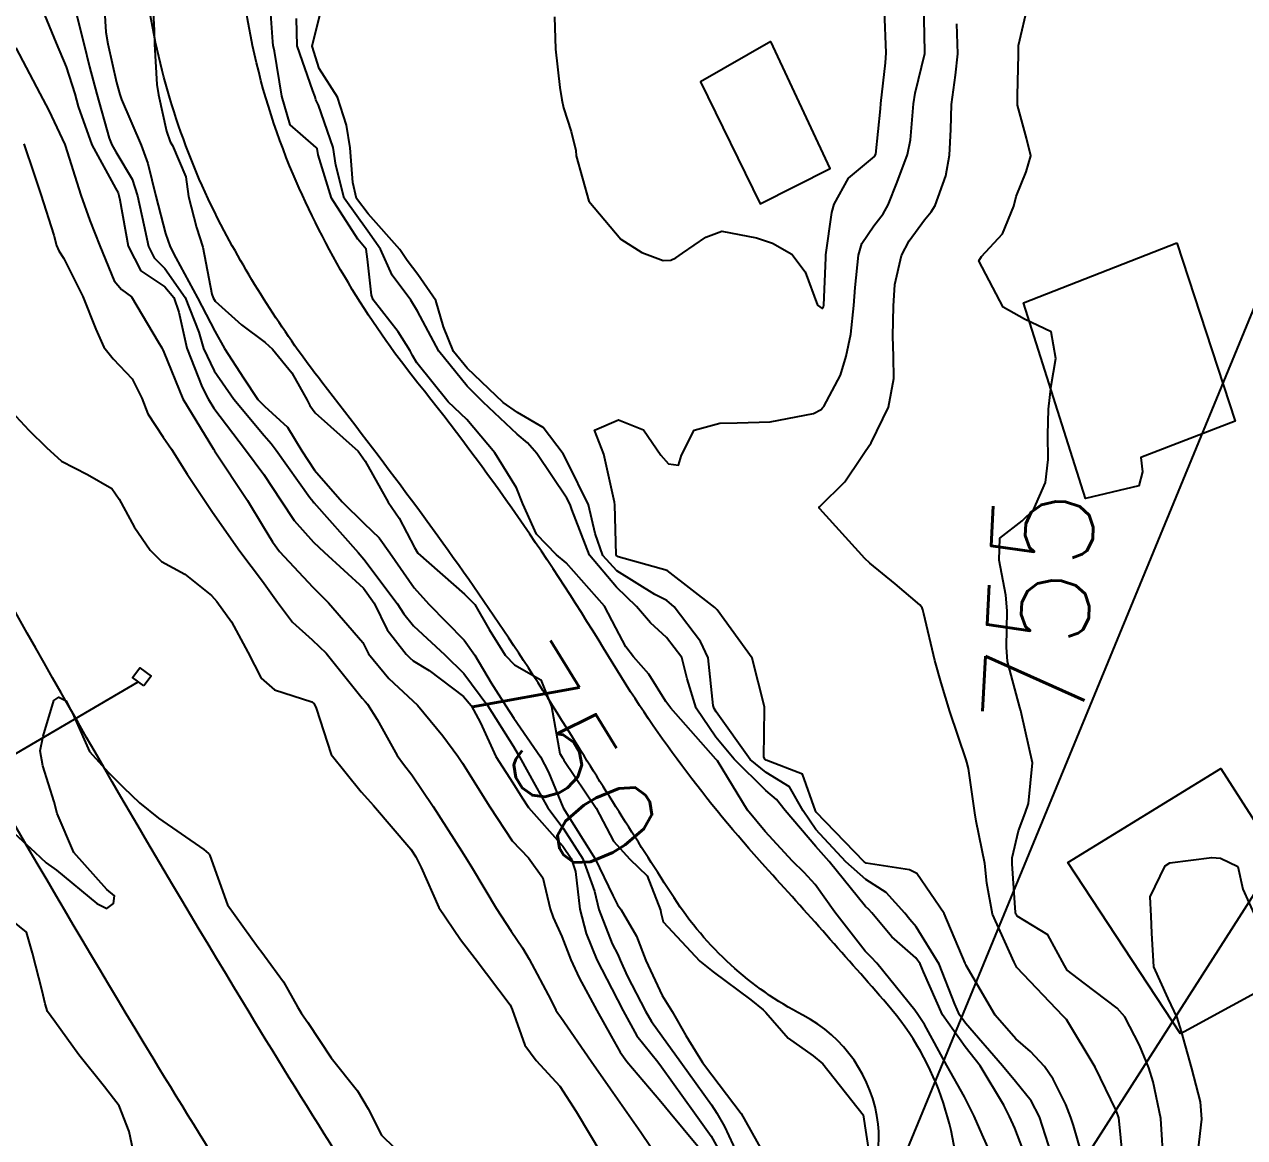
# Model space of a CAD drawing. Header units: metres. Extents: x 307586 to 320046, y 7427249 to 7434250.
# Drawn here: x 318344.81 to 318393.05, y 7430292.62 to 7430336.65 of the extents above; entities that cross this region are included whole.
import ezdxf
from ezdxf.enums import TextEntityAlignment as Align

# ---------------------------------------------------------------- set-up
doc = ezdxf.new("R2010")
doc.units = ezdxf.units.M
doc.header["$MEASUREMENT"] = 0
doc.linetypes.add('CONTINUO', pattern=[0])
for name, color, linetype in [('Cotas', 45, 'Continuous'), ('Curvas de Nivel 1m', 11, 'Continuous'), ('Curvas de Nivel 5m', 15, 'Continuous'), ('Edificações', 30, 'Continuous'), ('Hidrografia', 140, 'Continuous'), ('Linha Férrea', 20, 'Continuous'), ('Portico', 45, 'Continuous'), ('TEXTO', 45, 'Continuous')]:
    doc.layers.add(name, color=color, linetype=linetype)
doc.styles.add('Style-STANDARD', font='STANDARD.shx')

msp = doc.modelspace()

# ---------------------------------------------------------------- linework, layer by layer
at = {"layer": 'Curvas de Nivel 1m', "flags": 128}
for points, elevation in [([(318346.705, 7430337.684), (318347.155, 7430335.893), (318347.381, 7430334.969), (318347.664, 7430333.888), (318348.159, 7430332.149), (318348.257, 7430331.882), (318348.42, 7430331.604), (318349.066, 7430330.53), (318349.274, 7430329.867), (318349.525, 7430328.724), (318349.707, 7430327.86), (318349.932, 7430327.42), (318350.364, 7430326.994), (318351.164, 7430325.842), (318351.697, 7430324.472), (318351.89, 7430323.834), (318352.314, 7430322.949), (318353.086, 7430321.822), (318354.289, 7430320.391), (318354.556, 7430320.076), (318354.762, 7430319.803), (318356.096, 7430317.942), (318356.218, 7430317.781), (318356.229, 7430317.757), (318356.252, 7430317.736), (318358.007, 7430315.762), (318358.229, 7430315.5), (318359.545, 7430313.74), (318359.804, 7430313.341), (318360.194, 7430312.862), (318361.432, 7430311.718), (318362.176, 7430310.973), (318363.13, 7430309.7), (318364.139, 7430308.086), (318364.383, 7430307.686), (318365, 7430306.555), (318365.499, 7430305.669), (318366.101, 7430304.857), (318366.889, 7430303.652), (318367.345, 7430302.372), (318367.515, 7430301.645), (318368.049, 7430300.29), (318368.268, 7430299.86), (318368.365, 7430299.635), (318368.644, 7430299.02), (318369.361, 7430297.62), (318369.602, 7430297.209), (318370.003, 7430296.65), (318370.758, 7430295.602), (318371.968, 7430293.912), (318372.183, 7430293.588), (318372.488, 7430293.054), (318373.174, 7430291.578)], 752), ([(318347.932, 7430337.886), (318348.026, 7430336.336), (318348.105, 7430335.884), (318348.45, 7430334.351), (318348.574, 7430333.879), (318348.64, 7430333.679), (318349.416, 7430331.87), (318349.691, 7430331.142), (318349.999, 7430329.856), (318350.381, 7430328.383), (318350.573, 7430327.848), (318350.798, 7430327.416), (318351.654, 7430325.837), (318352.333, 7430324.51), (318352.723, 7430323.826), (318353.464, 7430322.665), (318354.038, 7430321.813), (318354.3, 7430321.545), (318355.212, 7430320.716), (318355.771, 7430319.788), (318356.271, 7430319.019), (318357.372, 7430317.769), (318358.244, 7430316.914), (318358.829, 7430316.342), (318359.248, 7430315.745), (318360.212, 7430314.366), (318360.795, 7430313.724), (318362.189, 7430312.291), (318362.621, 7430311.706), (318363.261, 7430310.61), (318363.835, 7430309.693), (318364.156, 7430309.214), (318365.208, 7430307.674), (318365.534, 7430307.076), (318366.104, 7430305.66), (318367.377, 7430303.647), (318368.068, 7430302.198), (318368.254, 7430301.826), (318368.406, 7430301.635), (318369.01, 7430300.583), (318369.382, 7430299.62), (318370.022, 7430298.242), (318370.422, 7430297.606), (318370.951, 7430296.653), (318371.613, 7430295.594), (318371.986, 7430295.107), (318373.148, 7430293.578), (318373.949, 7430292.134)], 751), ([(318365.767, 7430336.952), (318365.8, 7430335.67), (318365.972, 7430334.145), (318366.049, 7430333.666), (318366.123, 7430333.348), (318366.43, 7430332.407), (318366.613, 7430331.658), (318366.627, 7430331.452), (318367.128, 7430329.653), (318368.381, 7430328.152), (318369.223, 7430327.627), (318370.065, 7430327.31), (318370.37, 7430327.32), (318370.564, 7430327.415), (318370.824, 7430327.605), (318371.743, 7430328.236), (318372.386, 7430328.471), (318373.747, 7430328.212), (318374.379, 7430327.999), (318375.154, 7430327.558), (318375.676, 7430326.86), (318376.159, 7430325.543), (318376.351, 7430325.415), (318376.404, 7430325.487), (318376.414, 7430325.539), (318376.492, 7430327.418), (318376.498, 7430327.539), (318376.732, 7430329.203), (318376.819, 7430329.536), (318377.383, 7430330.561), (318378.422, 7430331.428), (318378.464, 7430331.519), (318378.655, 7430333.312), (318378.673, 7430333.518), (318378.858, 7430335.128), (318378.881, 7430335.516), (318378.819, 7430337.188)], 752), ([(318386.77, 7430291.412), (318386.283, 7430293.102), (318386.176, 7430293.418), (318385.978, 7430293.934), (318385.487, 7430294.926), (318385.14, 7430295.433), (318384.581, 7430296.024), (318384.004, 7430296.532), (318383.192, 7430297.458), (318382.042, 7430299.422), (318382.019, 7430299.47), (318381.999, 7430299.515), (318381.171, 7430301.479), (318380.087, 7430303.066), (318379.803, 7430303.209), (318378.082, 7430303.472), (318378.006, 7430303.521), (318376.112, 7430305.491), (318376.088, 7430305.54), (318375.571, 7430306.992), (318374.133, 7430307.544), (318374.091, 7430307.57), (318374.035, 7430307.67), (318374.072, 7430309.571), (318374.073, 7430309.661), (318373.575, 7430311.576), (318372.202, 7430313.494), (318372.11, 7430313.591), (318370.224, 7430315.048), (318368.28, 7430315.592), (318368.233, 7430315.617), (318368.211, 7430315.64), (318368.2, 7430315.673), (318368.146, 7430317.641), (318368.142, 7430317.754), (318367.712, 7430319.646), (318367.346, 7430320.596), (318368.297, 7430321.011), (318369.279, 7430320.612), (318369.966, 7430319.615), (318370.278, 7430319.264), (318370.667, 7430319.217), (318370.781, 7430319.605), (318371.293, 7430320.6), (318372.296, 7430320.872), (318372.988, 7430320.891), (318374.296, 7430320.924), (318376.008, 7430321.253), (318376.302, 7430321.42), (318376.365, 7430321.476), (318376.414, 7430321.539), (318377.071, 7430322.777), (318377.299, 7430323.53), (318377.478, 7430324.392), (318377.603, 7430325.528), (318377.65, 7430326.237), (318377.786, 7430327.526), (318377.917, 7430327.987), (318378.39, 7430328.679), (318378.758, 7430329.154), (318378.954, 7430329.512), (318379.317, 7430330.412), (318379.724, 7430331.5), (318379.846, 7430332.084), (318379.965, 7430333.505), (318380.031, 7430333.93), (318380.405, 7430335.501), (318380.41, 7430335.564), (318380.372, 7430337.501)], 753), ([(318345.6, 7430337.029), (318346.056, 7430335.906), (318346.459, 7430334.972), (318346.794, 7430333.896), (318346.928, 7430333.405), (318347.47, 7430331.89), (318348.406, 7430330.168), (318348.508, 7430329.983), (318348.543, 7430329.878), (318348.575, 7430329.703), (318348.908, 7430327.872), (318349.405, 7430326.906), (318350.357, 7430326.266), (318350.719, 7430325.846), (318350.918, 7430325.27), (318351.232, 7430323.841), (318351.84, 7430322.302), (318352.075, 7430321.832), (318352.299, 7430321.468), (318353.55, 7430319.817), (318354.268, 7430318.848), (318354.955, 7430317.799), (318355.475, 7430317.022), (318356.237, 7430316.163), (318356.657, 7430315.776), (318358.212, 7430314.346), (318358.629, 7430313.754), (318359.155, 7430312.708), (318359.903, 7430311.734), (318360.042, 7430311.593), (318360.18, 7430311.477), (318360.812, 7430311.088), (318362.167, 7430310.071), (318362.469, 7430309.707), (318362.838, 7430309.018), (318363.45, 7430307.697), (318364.123, 7430306.658), (318364.488, 7430306.056), (318364.742, 7430305.681), (318366.09, 7430304.152), (318366.43, 7430303.657), (318366.591, 7430303.141), (318366.77, 7430301.653), (318367.016, 7430300.688), (318367.435, 7430299.646), (318368.026, 7430298.508), (318368.478, 7430297.633), (318369.026, 7430296.647), (318369.844, 7430295.612), (318369.99, 7430295.424), (318371.295, 7430293.597), (318371.954, 7430292.68), (318372.565, 7430291.584)], 753), ([(318384.555, 7430291.441), (318383.966, 7430292.99), (318383.754, 7430293.452), (318383.534, 7430293.898), (318382.589, 7430295.464), (318382, 7430296.214), (318381.102, 7430297.479), (318380.35, 7430299.175), (318380.224, 7430299.488), (318380.045, 7430299.724), (318379.105, 7430300.556), (318378.307, 7430301.516), (318378.188, 7430301.641), (318378.065, 7430301.763), (318376.62, 7430303.535), (318376.092, 7430304.129), (318374.889, 7430305.558), (318374.545, 7430305.992), (318374.121, 7430306.354), (318372.863, 7430307.583), (318372.146, 7430308.456), (318371.367, 7430309.598), (318371.006, 7430310.771), (318370.793, 7430311.604), (318370.191, 7430312.397), (318369.56, 7430312.983), (318369.009, 7430313.628), (318368.214, 7430314.384), (318367.154, 7430315.651), (318366.447, 7430317.462), (318366.389, 7430317.659), (318366.257, 7430317.914), (318365.063, 7430319.678), (318364.703, 7430320.1), (318364.29, 7430320.44), (318362.943, 7430321.704), (318362.309, 7430322.341), (318361.198, 7430323.721), (318360.347, 7430325.312), (318360.078, 7430325.734), (318359.348, 7430326.73), (318358.884, 7430327.752), (318358.384, 7430328.469), (318357.455, 7430329.769), (318357.113, 7430331.076), (318357.012, 7430331.774), (318356.44, 7430333.454), (318356.331, 7430333.67), (318356.298, 7430333.782), (318356.207, 7430334.024), (318355.585, 7430335.793), (318355.564, 7430336.874)], 751), ([(318385.41, 7430291.969), (318384.939, 7430293.436), (318384.617, 7430294.078), (318383.987, 7430294.843), (318383.475, 7430295.455), (318382.01, 7430297.147), (318381.777, 7430297.472), (318381.59, 7430297.903), (318380.98, 7430299.481), (318380.058, 7430300.955), (318379.81, 7430301.243), (318379.612, 7430301.497), (318378.88, 7430302.313), (318378.076, 7430302.824), (318377.284, 7430303.528), (318376.102, 7430304.807), (318375.603, 7430305.548), (318375.056, 7430306.49), (318374.128, 7430307.066), (318373.505, 7430307.576), (318372.161, 7430309.456), (318372.078, 7430309.591), (318372.044, 7430309.712), (318371.837, 7430311.593), (318371.543, 7430312.243), (318370.499, 7430313.607), (318370.207, 7430313.86), (318369.726, 7430314.101), (318368.224, 7430315.041), (318367.682, 7430315.646), (318367.375, 7430316.515), (318367.111, 7430317.651), (318366.278, 7430319.336), (318366.102, 7430319.663), (318365.319, 7430320.701), (318364.299, 7430321.3), (318363.738, 7430321.696), (318362.316, 7430323.045), (318361.767, 7430323.716), (318361.374, 7430324.683), (318361.069, 7430325.723), (318360.363, 7430326.75), (318359.944, 7430327.312), (318359.647, 7430327.741), (318358.394, 7430329.149), (318357.942, 7430329.765), (318357.785, 7430330.39), (318357.684, 7430331.767), (318357.544, 7430332.656), (318357.188, 7430333.773), (318356.46, 7430334.909), (318356.179, 7430335.784), (318356.485, 7430337.018)], 752), ([(318388.279, 7430291.395), (318388.086, 7430293.284), (318388.072, 7430293.399), (318388.056, 7430293.481), (318387.976, 7430293.69), (318387.141, 7430295.409), (318386.012, 7430297.287), (318385.948, 7430297.357), (318385.876, 7430297.422), (318384.041, 7430299.351), (318383.988, 7430299.451), (318383.933, 7430299.562), (318383.078, 7430301.46), (318382.864, 7430302.68), (318382.779, 7430303.463), (318382.443, 7430305.133), (318382.389, 7430305.467), (318382.13, 7430307.212), (318382.07, 7430307.471), (318382.04, 7430307.565), (318381.398, 7430309.478), (318381.05, 7430310.605), (318380.808, 7430311.484), (318380.367, 7430313.332), (318380.331, 7430313.489), (318380.301, 7430313.576), (318380.215, 7430313.686), (318379.236, 7430314.522), (318378.23, 7430315.338), (318378.041, 7430315.522), (318376.252, 7430317.494), (318376.233, 7430317.52), (318376.228, 7430317.54), (318376.232, 7430317.561), (318376.254, 7430317.584), (318377.239, 7430318.56), (318377.884, 7430319.524), (318378.05, 7430319.758), (318378.289, 7430320.098), (318378.976, 7430321.51), (318379.188, 7430322.639), (318379.164, 7430323.508), (318379.144, 7430324.311), (318379.168, 7430325.508), (318379.22, 7430326.366), (318379.483, 7430327.503), (318379.789, 7430328.092), (318380.394, 7430328.917), (318380.654, 7430329.232), (318380.82, 7430329.486), (318381.233, 7430330.663), (318381.376, 7430331.48), (318381.43, 7430332.493), (318381.465, 7430333.485), (318381.614, 7430334.633), (318381.71, 7430335.481), (318381.67, 7430336.668)], 754), ([(318344.47, 7430335.717), (318345.419, 7430333.915), (318345.767, 7430333.24), (318346.407, 7430331.9), (318346.422, 7430331.853), (318347.042, 7430329.894), (318347.389, 7430328.889), (318347.788, 7430327.886), (318348.359, 7430326.5), (318348.647, 7430326.167), (318349.037, 7430325.87), (318350.089, 7430324.091), (318350.236, 7430323.851), (318350.27, 7430323.799), (318350.321, 7430323.688), (318351.067, 7430321.842), (318352.283, 7430319.845), (318352.296, 7430319.83), (318352.325, 7430319.786), (318353.627, 7430317.816), (318354.243, 7430316.788), (318354.613, 7430316.181), (318354.897, 7430315.8), (318356.212, 7430314.385), (318356.833, 7430313.774), (318358.187, 7430312.205), (318358.335, 7430311.908), (318358.415, 7430311.757), (318359.211, 7430310.782), (318360.165, 7430309.895), (318360.352, 7430309.728), (318361.35, 7430308.512), (318361.944, 7430307.712), (318362.13, 7430307.432), (318363.202, 7430305.699), (318364.093, 7430304.354), (318364.737, 7430303.68), (318365.303, 7430302.9), (318365.592, 7430301.667), (318365.718, 7430301.324), (318366.052, 7430300.573), (318366.415, 7430299.656), (318366.745, 7430298.94), (318367.434, 7430297.646), (318368.003, 7430296.635), (318368.362, 7430296), (318368.625, 7430295.631), (318369.97, 7430294.055), (318370.339, 7430293.606), (318371.944, 7430291.663)], 754), ([(318344.297, 7430321.34), (318344.975, 7430320.605), (318345.676, 7430319.909), (318346.275, 7430319.368), (318347.307, 7430318.85), (318348.259, 7430318.286), (318348.547, 7430317.876), (318349.15, 7430316.775), (318349.775, 7430315.857), (318350.226, 7430315.408), (318351.154, 7430314.905), (318352.206, 7430314.065), (318352.416, 7430313.828), (318352.994, 7430313.023), (318353.637, 7430311.815), (318354.173, 7430310.789), (318354.693, 7430310.327), (318356.164, 7430309.857), (318356.26, 7430309.779), (318356.34, 7430309.598), (318356.941, 7430307.772), (318358.118, 7430306.299), (318358.376, 7430306.017), (318358.602, 7430305.753), (318360.087, 7430304.023), (318360.287, 7430303.728), (318360.496, 7430303.308), (318361.193, 7430301.719), (318362.05, 7430300.454), (318362.622, 7430299.704), (318364.016, 7430297.868), (318364.097, 7430297.689), (318364.593, 7430296.275), (318365.043, 7430295.674), (318365.978, 7430294.65), (318366.623, 7430293.653), (318367.635, 7430291.954)], 756), ([(318344.098, 7430304.941), (318345.221, 7430303.913), (318345.665, 7430303.492), (318346.076, 7430303.195), (318347.67, 7430301.884), (318348.061, 7430301.68), (318348.33, 7430301.876), (318348.374, 7430302.184), (318348.068, 7430302.43), (318346.759, 7430303.893), (318346.106, 7430305.445), (318345.988, 7430305.902), (318345.536, 7430307.318), (318345.429, 7430307.911), (318345.553, 7430308.498), (318345.967, 7430309.903), (318346.164, 7430310.036), (318346.458, 7430309.897), (318346.756, 7430309.292), (318347.381, 7430307.888), (318348.125, 7430307.066), (318348.719, 7430306.471), (318349.363, 7430305.861), (318350.104, 7430305.255), (318351.905, 7430304.013), (318352.083, 7430303.861), (318352.109, 7430303.83), (318352.132, 7430303.78), (318352.832, 7430301.822), (318354.046, 7430300.134), (318354.19, 7430299.954), (318354.299, 7430299.806), (318355.044, 7430298.779), (318355.61, 7430297.786), (318355.757, 7430297.53), (318356.007, 7430297.167), (318356.94, 7430295.771), (318357.973, 7430294.464), (318358.402, 7430293.753), (318358.927, 7430292.72), (318359.943, 7430291.73)], 757), ([(318391.214, 7430292.097), (318391.353, 7430293.356), (318391.301, 7430294.036), (318390.962, 7430295.36), (318390.556, 7430296.816), (318390.387, 7430297.366), (318390.024, 7430298.123), (318389.463, 7430299.379), (318389.38, 7430300.704), (318389.359, 7430301.381), (318389.314, 7430302.142), (318389.903, 7430303.373), (318390.094, 7430303.49), (318391.748, 7430303.702), (318392.096, 7430303.671), (318392.78, 7430303.343), (318392.974, 7430302.446), (318393.483, 7430301.336)], 756), ([(318349.162, 7430291.862), (318348.945, 7430292.857), (318348.551, 7430293.871), (318347.974, 7430294.634), (318346.958, 7430295.89), (318346.006, 7430297.207), (318345.714, 7430297.609), (318345.63, 7430297.906), (318345.505, 7430298.424), (318345.125, 7430299.914), (318344.886, 7430300.752), (318344.058, 7430301.415)], 757)]:
    msp.add_lwpolyline(points, dxfattribs=dict(at, elevation=elevation))
at = {"layer": 'Curvas de Nivel 5m', "flags": 128}
for points, elevation in [([(318349.856, 7430337.866), (318349.931, 7430336.412), (318349.953, 7430335.865), (318350.047, 7430334.266), (318350.113, 7430333.863), (318350.429, 7430332.429), (318350.568, 7430332.002), (318350.657, 7430331.856), (318351.189, 7430330.62), (318351.291, 7430329.841), (318351.609, 7430328.614), (318351.855, 7430327.835), (318352.213, 7430325.972), (318352.272, 7430325.831), (318352.351, 7430325.706), (318353.388, 7430324.768), (318354.327, 7430324.06), (318354.61, 7430323.806), (318355.382, 7430322.862), (318355.984, 7430321.785), (318356.096, 7430321.578), (318356.298, 7430321.279), (318357.999, 7430319.763), (318358.277, 7430319.374), (318359.185, 7430317.746), (318359.627, 7430317.12), (318360.235, 7430315.962), (318360.367, 7430315.729), (318362.209, 7430314.114), (318362.611, 7430313.706), (318363.18, 7430312.713), (318363.81, 7430311.694), (318364.179, 7430311.314), (318365.222, 7430310.723), (318365.642, 7430309.668), (318365.981, 7430307.817), (318366.07, 7430307.661), (318366.094, 7430307.622), (318366.132, 7430307.548), (318367.411, 7430305.647), (318368.094, 7430304.347), (318368.743, 7430303.63), (318369.427, 7430302.971), (318369.957, 7430301.612), (318369.973, 7430301.522), (318370.058, 7430301.15), (318371.51, 7430299.595), (318372.037, 7430299.183), (318373.53, 7430298.065), (318374.015, 7430297.68), (318374.119, 7430297.568), (318375.004, 7430296.556), (318375.996, 7430295.852), (318376.38, 7430295.536), (318377.963, 7430293.52), (318378.229, 7430291.797)], 750), ([(318383.253, 7430291.457), (318382.678, 7430292.747), (318382.355, 7430293.466), (318381.981, 7430294.236), (318381.281, 7430295.477), (318380.4, 7430297.096), (318380.136, 7430297.489), (318380.015, 7430297.659), (318378.512, 7430299.513), (318378.283, 7430299.754), (318378.048, 7430299.995), (318376.849, 7430301.532), (318376.074, 7430302.629), (318375.636, 7430303.104), (318375.181, 7430303.554), (318374.1, 7430304.733), (318373.397, 7430305.577), (318372.203, 7430307.519), (318372.141, 7430307.59), (318370.363, 7430309.608), (318370.165, 7430309.866), (318369.499, 7430310.943), (318368.883, 7430311.629), (318368.581, 7430312.029), (318368.194, 7430312.777), (318367.74, 7430313.645), (318366.228, 7430315.349), (318365.85, 7430315.666), (318365.049, 7430316.486), (318364.517, 7430317.686), (318364.262, 7430318.312), (318363.407, 7430319.699), (318362.296, 7430321.018), (318361.562, 7430321.717), (318360.318, 7430323.26), (318360.145, 7430323.556), (318360.055, 7430323.734), (318359.59, 7430324.485), (318358.598, 7430325.756), (318358.535, 7430325.937), (318358.369, 7430327.359), (318358.314, 7430327.761), (318357.983, 7430328.159), (318356.944, 7430329.775), (318356.42, 7430331.486), (318356.387, 7430331.745), (318356.337, 7430331.781), (318355.313, 7430332.678), (318354.982, 7430333.802), (318354.69, 7430335.586), (318354.642, 7430335.807), (318354.624, 7430335.957), (318354.493, 7430337.81)], 750), ([(318389.858, 7430291.457), (318389.738, 7430293.374), (318389.439, 7430294.829), (318389.258, 7430295.381), (318388.893, 7430296.278), (318388.315, 7430297.395), (318388.018, 7430297.744), (318386.711, 7430298.735), (318386.04, 7430299.249), (318385.923, 7430299.422), (318385.268, 7430300.645), (318384.062, 7430301.38), (318384.007, 7430301.451), (318383.992, 7430301.522), (318383.856, 7430303.452), (318383.858, 7430303.689), (318384.106, 7430304.758), (318384.378, 7430305.446), (318384.501, 7430305.828), (318384.662, 7430307.442), (318384.226, 7430309.386), (318384.214, 7430309.449), (318384.209, 7430309.495), (318384.165, 7430309.628), (318383.681, 7430311.455), (318383.631, 7430312.015), (318383.669, 7430313.455), (318383.605, 7430314.071), (318383.348, 7430315.459), (318383.379, 7430316.322), (318384.249, 7430317.018), (318384.708, 7430317.443), (318385.174, 7430318.532), (318385.283, 7430319.435), (318385.274, 7430320.416), (318385.291, 7430321.435), (318385.403, 7430322.347), (318385.59, 7430323.431), (318385.403, 7430324.494), (318384.348, 7430324.985), (318383.503, 7430325.459), (318382.548, 7430327.291), (318382.645, 7430327.467), (318383.48, 7430328.366), (318383.921, 7430329.455), (318384.018, 7430329.842), (318384.417, 7430330.819), (318384.597, 7430331.447), (318384.433, 7430332.15), (318384.077, 7430333.454), (318384.072, 7430333.839), (318384.108, 7430335.454), (318384.116, 7430335.815), (318384.493, 7430337.45)], 755), ([(318344.781, 7430331.925), (318345.196, 7430330.704), (318345.459, 7430329.914), (318345.974, 7430328.311), (318346.07, 7430327.905), (318346.165, 7430327.698), (318346.368, 7430327.386), (318347.121, 7430325.892), (318347.631, 7430324.589), (318347.944, 7430323.884), (318348.318, 7430323.422), (318349.073, 7430322.631), (318349.452, 7430321.863), (318349.685, 7430321.247), (318350.288, 7430320.321), (318350.621, 7430319.847), (318351.246, 7430318.863), (318351.927, 7430317.833), (318352.248, 7430317.36), (318353.324, 7430315.819), (318354.215, 7430314.629), (318354.807, 7430313.801), (318355.412, 7430313.009), (318356.188, 7430312.304), (318356.733, 7430311.774), (318358.165, 7430310.004), (318358.276, 7430309.871), (318358.369, 7430309.757), (318358.752, 7430309.153), (318359.549, 7430307.739), (318359.791, 7430307.396), (318360.125, 7430306.972), (318360.972, 7430305.721), (318362.087, 7430303.965), (318362.247, 7430303.708), (318362.517, 7430303.268), (318363.458, 7430301.696), (318364.054, 7430300.791), (318364.497, 7430300.132), (318364.757, 7430299.679), (318365.62, 7430298.064), (318365.824, 7430297.663), (318365.891, 7430297.541), (318366.01, 7430297.383), (318367.221, 7430295.648), (318367.977, 7430294.553), (318368.629, 7430293.63), (318369.173, 7430292.839), (318369.944, 7430291.698)], 755)]:
    msp.add_lwpolyline(points, dxfattribs=dict(at, elevation=elevation))
at = {"layer": 'Edificações'}
for points in [[(318374.313, 7430335.964), (318371.539, 7430334.37), (318373.895, 7430329.548), (318376.668, 7430330.952)], [(318390.376, 7430328.005), (318392.677, 7430320.955), (318388.942, 7430319.522), (318389.017, 7430318.957), (318388.867, 7430318.391), (318386.754, 7430317.901), (318384.302, 7430325.63)], [(318390.518, 7430296.729), (318386.065, 7430303.496), (318392.105, 7430307.215), (318396.68, 7430300.082)]]:
    msp.add_lwpolyline(points, close=True, dxfattribs=at)
at = {"layer": 'Hidrografia'}
for points in [[(318364.285, 7430223.977), (318360.638, 7430234.072), (318359.676, 7430241.504), (318357.445, 7430248.256), (318357.809, 7430251.741, -0.057055), (318357.963, 7430256.31, -0.308268), (318359.196, 7430257.645, -0.00858), (318362.33, 7430258.312, 0.175494), (318377.229, 7430267.246, -0.026589), (318381.185, 7430271.61, 0.209198), (318382.778, 7430275.631, -0.043735), (318383.035, 7430280.56, 0.141109), (318382.056, 7430287.459, -0.124582), (318381.697, 7430289.513, 0.1999), (318378.919, 7430297.892, 0.005569), (318374.09, 7430303.334, -0.048552), (318367.915, 7430311.629, 0.032974), (318360.363, 7430322.462, -0.068489), (318355.431, 7430330.728, -0.102652), (318353.22, 7430341.829, -0.03258)], [(318376.663, 7430289.34, 0.299271), (318378.563, 7430293.153, 0.247479), (318375.583, 7430297.465, -0.129675), (318370.492, 7430302.103, -0.005042), (318366.433, 7430308.521, 0.02142), (318360.109, 7430317.832, 0.00479), (318356.564, 7430322.504, -0.042816), (318352.707, 7430328.481, -0.079354), (318349.778, 7430337.055, -0.005937)]]:
    msp.add_lwpolyline(points, format="xyb", dxfattribs=at)
at = {"layer": 'Linha Férrea'}
for points in [[(318640.622, 7430072.918), (318614.679, 7430088.646), (318605.865, 7430094.201), (318603.102, 7430095.895), (318577.6, 7430111.503), (318550.539, 7430127.977), (318532.695, 7430138.88), (318515.834, 7430149.121), (318494.732, 7430161.862), (318464.575, 7430181.632), (318447.983, 7430193.752, -0.024716), (318428.644, 7430209.401, -0.002406), (318412.879, 7430223.64, -0.025565), (318404.483, 7430232.121, 0.007026), (318388.672, 7430249.325, -0.002805), (318379.069, 7430261.046, -0.016092), (318368.721, 7430274.697, -0.017872), (318353.465, 7430297.948, -0.020499), (318332.533, 7430335.907, -0.003286)], [(318328.783, 7430334.035, 0.020499), (318349.881, 7430295.775, 0.017872), (318365.301, 7430272.274, 0.016092), (318375.812, 7430258.408, 0.002805), (318385.445, 7430246.651), (318390.226, 7430241.405, -0.000532), (318397.776, 7430233.105, 0.017657), (318400.859, 7430229.94)]]:
    msp.add_lwpolyline(points, format="xyb", dxfattribs=at)
at = {"layer": 'Portico'}
msp.add_lwpolyline([(318349.53, 7430310.485), (318349.081, 7430310.813), (318349.366, 7430311.203), (318349.814, 7430310.875)], close=True, dxfattribs=at)
msp.add_lwpolyline([(318340.811, 7430305.682), (318349.305, 7430310.649)], dxfattribs=at)
at = {"layer": 'TEXTO', "linetype": 'CONTINUO', "flags": 128}
for points in [[(318376.311, 7430283.89), (318493.166, 7430567.522)], [(318379.753, 7430280.853), (318525.972, 7430509.611)]]:
    msp.add_lwpolyline(points, dxfattribs=at)

# ---------------------------------------------------------------- texts
at = {"layer": 'Cotas', "style": 'Style-STANDARD'}
for s, rotation, p in [('755', 87.1037, (318384.904, 7430313.59, 755)), ('750', 301.5942, (318366.109, 7430307.641, 750))]:
    msp.add_text(s, height=4, rotation=rotation, dxfattribs=at).set_placement(p, align=Align.MIDDLE_CENTER)

doc.saveas('drawing.dxf')
